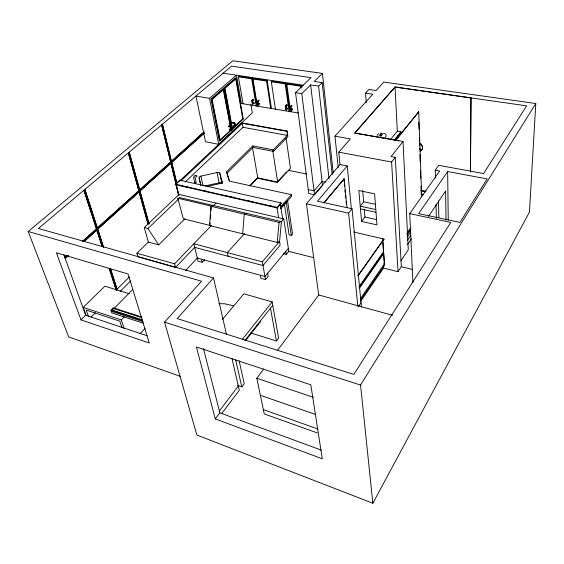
<?xml version="1.0" encoding="UTF-8"?>
<svg xmlns="http://www.w3.org/2000/svg" width="564" height="564" viewBox="0 0 564 564"><rect width="100%" height="100%" fill="white"/><g stroke="black" fill="none" stroke-linecap="round" stroke-linejoin="round"><path stroke-width="0.85" d="M470.446 171.886L470.989 97.896L470.468 171.851M366.24 102.768L365.507 93.145L368.884 89.45L376.125 90.515L383.739 82.062L535.8 103.522L529.441 212.12L372.846 503.243L196.878 435.041L164.554 322.129L201.567 281.217L28.2 231.494L232.812 60.757L322.425 73.405L333.218 172.944M215.949 203.061L213.502 205.55L210.936 206.269L209.554 225.544L277.199 242.414L279.554 241.498L281.443 221.582L283.748 218.924L179.035 194.425L144.292 227.581L148.353 242.062L158.703 244.868L184.929 218.761M210.111 222.801L209.921 225.431L183.3 218.79L177.808 198.239L180.085 197.668L281.443 221.582L279.081 222.406L210.936 206.269M210.421 218.423L210.675 214.919M210.985 210.548L211.303 206.17L177.808 198.239M242.654 233.799L244.275 214.165L246.75 213.396M277.199 242.414L279.081 222.406M419.877 148.833L420.286 148.417L419.912 149.848M380.291 134.655C380.665 135.832 383.372 133.816 381.038 133.548M379.029 135.889L379.403 135.367M377.069 135.282L378.613 133.569M372.846 503.243L360.551 385.036L535.8 103.522M383.598 268.097L398.043 271.693L401.335 266.737L395.265 157.342L391.106 156.573L403.034 141.465L354.728 133.083L395.019 87.025L526.614 105.849L483.616 173.557L438.707 165.308L435.267 170.173L435.443 178.069M400.962 260.709L408.28 249.796L403.034 141.465M428.478 216.428L445.602 190.999L446.011 220.023M407.511 244.543L411.459 238.706M407.328 240.327L410.789 235.244M407.307 237.021L410.754 231.973M407.694 234.201L410.655 229.879M358.366 306.612L361.031 302.713M360.495 300.217L384.549 265.235L382.78 240.165M407.074 233.228L410.042 228.913M360.488 301.634L383.52 268.076L383.351 265.714M406.884 234.018L410.839 228.258M447.654 171.555L418.657 213.608L459.949 222.406L487.141 178.901L447.654 171.555L448.239 219.988M360.192 298.969L384.359 263.896L383.633 253.659L382.998 253.504L359.543 287.005M359.698 287.887L383.633 253.659M412.904 282.705L409.753 213.636L439.68 170.998L435.267 170.173M359.021 286.752L383.506 251.833L382.766 241.364M357.738 275.859L383.964 239.044L353.586 231.994M358.295 275.711L383.964 239.044M317.236 432.898L264.262 413.927L256.81 378.24L263.628 369.067M277.276 350.723L318.738 294.986L392.579 315.283M420.236 149.467L420.194 148.367M221.842 413.426L239.291 390.267L232.016 358.549M237.648 385.487L241.808 386.925L244.233 383.71L239.143 360.847M250.649 332.95L276.438 340.959L278.623 338.062L272.144 301.923L243.902 293.816L222.449 319.421M215.265 418.911L196.434 347.008L310.813 384.803L322.27 458.786L215.265 418.911L219.868 412.827L203.463 348.573M219.163 411.248L238.311 385.987M361.566 221.426L358.838 190.547L374.616 193.812L376.949 224.881L361.566 221.426L364.929 216.992L364.295 209.512M362.68 190.526L363.639 201.799L360.22 206.191L375.8 209.554M398.043 271.693L391.599 162.023L395.265 157.342M357.83 306.386L348.615 213.15L352.063 208.772L317.469 201.207L347.234 165.922L340.05 164.526L306.442 203.801L318.787 295.635M245.002 340.402L272.75 305.314M245.523 340.578L260.787 321.261M196.011 176.144C195.482 177.357 198.119 175.912 196.568 175.862M398.959 140.76L354.819 133.055L395.082 87.032L470.961 97.924M242.259 339.521L272.144 301.923M395.604 140.14L418.735 111.771L421.689 196.801M395.935 140.196L418.735 111.771M394.391 139.886L400.934 131.764L397.373 131.165L390.803 139.266M394.997 140.323L400.983 132.871L400.934 131.764M260.342 275.246L260.913 278.334L265.524 279.596L268.231 276.311L267.681 273.223M283.262 253.687L286.272 254.456L288.817 251.382L283.748 218.924M288.338 248.322L264.96 276.501L197.273 258.058M323.764 202.814L344.125 178.83L346.98 207.51M324.103 202.885L344.125 178.83M284.383 204.09L289.113 234.899L291.327 235.435L292.554 233.975L287.534 200.587M265.524 279.596L262.295 261.83L279.554 241.498L280.153 245.171L262.965 265.538L194.714 247.377L175.566 267.449L138.807 257.057M315.135 194.087L322.559 185.401L310.644 84.96L318.589 86.144L322.15 82.598L314.233 81.435L322.425 73.405M340.05 164.526L338.795 152.167L350.371 138.913L334.967 136.185L338.224 167.543M280.71 206.784L291.447 194.7L229.492 181.192L226.629 171.696L252.742 145.914L273.258 149.869L287.379 135.395L287.09 131.01L241.568 122.839L231.275 132.477M280.414 208.454L286.731 201.327M280.653 208.758L291.68 196.307L291.447 194.7M310.644 84.96L301.782 93.659L314.564 194.756L308.769 193.508L295.529 92.686L311.046 77.642L231.529 66.136L38.43 228.483L213.523 277.946L177.209 318.604L353.847 374.418L450.756 222.413L409.753 213.636M175.066 184.625L277.213 207.926L277.128 207.376L281.112 202.913L179.775 180.163L175.446 184.216L175.573 184.738M277.213 207.926L281.196 203.463L281.112 202.913M334.967 136.185L372.776 94.23L365.507 93.145M244.543 233.574L227.327 252.609L228.103 256.26M139.971 333.853L145.188 328.192M286.597 171.9L276.917 182.362L257.106 178.153M249.986 185.965L257.741 177.871L277.685 182.101L290.453 168.283L286.089 137.983M262.295 261.83L193.847 243.775L197.999 261.069L202.25 262.239L204.542 259.771M185.626 270.487L197.661 257.649M249.831 185.739L256.5 178.788M124.207 328.861L121.267 319.894L124.291 316.735M175.566 267.449L174.614 263.818L211.507 225.374M229.083 180.381L226.939 173.254L253.01 147.444L273.498 151.413L287.887 136.629L287.09 131.01M111.869 310.715L113.04 309.53M114.238 308.304L132.73 289.452M143.489 323.271L111.834 312.935L110.925 310.221L111.334 309.798A1.255 0.754 -69.9 0 0 112.306 309.721A1.255 0.754 -69.9 0 0 112.828 308.282L113.258 307.845L141.599 316.982M120.083 291.496L130.637 280.886M109.155 268.393L116.163 290.107L129.389 276.896M116.163 290.107L117.122 289.318L110.403 268.443M91.135 316.996L95.394 312.731M291.362 109.888L290.989 107.132L291.821 105.687L291.278 105.595L290.065 106.793L290.594 110.65L291.137 110.741L292.342 109.543L292.265 108.993L290.82 109.797L290.538 107.731M291.193 111.094L290.594 111.693L286.808 84.114L287.428 83.528L301.585 85.657L301.803 87.392M80.955 319.887L149.256 342.99L128.056 273.991L56.393 252.764L80.955 319.887L85.643 315.234L147.119 335.763M290.594 110.65L292.265 108.993M286.554 109.092L287.464 108.196L286.018 109L286.554 109.092L286.174 106.342L287.083 105.447L286.47 104.812L285.25 105.997L285.793 109.846L286.329 109.938L287.541 108.746L287.464 108.196M290.446 107.047L291.821 105.687M137.968 256.824L136.918 253.243L148.353 242.062M86.158 315.438L83.268 307.387L104.89 286.195L129.093 293.682M287.005 104.897L285.631 106.251L286.174 106.342M286.808 84.114L300.972 86.25L301.585 85.657M144.292 227.581L147.937 228.54L178.196 199.48M185.091 182.073L243.006 127.309L287.379 135.395M285.229 83.874L285.849 83.296L289.642 110.833L289.043 111.432L285.229 83.874L271.333 81.78L275.415 109.148M229.992 133.682L179.902 180.684L179.775 180.163M178.337 182.151L179.542 181.023L179.415 180.501M298.405 112.997L241.413 103.508L236.45 75.202L209.533 98.355L195.927 96.07L205.536 141.761L218.726 144.342L252.298 112.885L250.895 104.53M180.917 180.917L242.301 123.304L286.801 131.306M258.784 100.286L257.41 101.612L257.931 101.696L258.869 100.829L258.784 100.286L257.008 101.358L257.628 105.151L259.391 104.079L258.784 103.452L257.854 104.319L259.306 103.536M231.212 129.417L229.682 129.128L229.456 129.96L231.818 130.037L223.957 87.935L235.498 77.98L236.013 78.058L243.232 119.018L232.185 129.332L231.684 129.241L242.788 118.764L235.766 78.974L224.965 88.322L232.431 128.423M233.143 125.913L234.984 125.892L233.461 125.617L233.242 126.442L235.59 126.512L234.913 122.818L232.551 122.748L232.65 123.276L234.497 123.255M258.016 105.56L257.396 106.138L252.975 79.009L253.61 78.445L267.181 80.483L271.333 107.78L270.72 108.366L266.553 81.061L267.181 80.483M229.456 129.96L229.682 129.128M233.242 126.442L233.461 125.617M231.141 129.297L223.555 88.816L223.034 88.731L211.063 99.067L219.347 140.739L230.845 129.91M219.347 140.739L219.861 140.838L231.303 130.157L230.796 130.065M228.758 126.258L231.127 126.329L229.083 125.955L228.857 126.787L230.711 126.766L228.857 126.787M232.551 122.748L234.913 122.818M252.482 102.775L252.143 100.745L253.603 99.962L253.511 99.419L251.741 100.491L252.369 104.277L254.138 103.205L253.532 102.585L254.138 103.205M254.047 102.669L253.109 103.536L252.665 100.829M252.143 100.745L253.511 99.419M271.333 81.78L271.961 81.202L285.849 83.296M64.747 257.325L66.686 255.584M82.823 241.054L96.522 228.878L82.316 241.674M138.913 190.702L97.417 228.075L84.861 189.448L97.283 228.032L138.913 190.702L128.345 152.886L138.779 190.667M170.772 162.002L139.717 189.969L129.191 152.181L139.59 189.941L170.772 162.002L161.635 124.905L170.645 161.981M171.385 161.311L162.411 124.249L171.385 161.311L203.957 131.983M64.888 257.367L66.82 255.626M171.512 161.339L204.083 132.011M65.156 258.467L68.385 255.562M83.853 241.603L96.881 230.006L102.274 246.715M103.557 247.533L97.642 229.16L139.082 191.774L148.078 223.901M148.959 223.978L139.893 191.048L170.906 163.066L178.894 195.44M176.8 183.667L171.646 162.397L204.182 133.048M65.297 258.509L68.519 255.598M83.987 241.639L96.881 230.006M97.642 229.16L139.216 191.802M139.893 191.048L171.04 163.088M171.646 162.397L204.302 133.069M251.72 78.819L252.362 78.255L256.789 105.348L256.169 105.933L251.72 78.819L238.389 76.81L243.077 103.741M238.389 76.81L239.037 76.253L252.362 78.255M211.063 99.067L211.592 99.151L223.555 88.816M223.957 87.935L224.479 88.019L236.013 78.058M195.024 182.44C196.787 185.33 195.602 177.117 194.763 176.842M194.094 175.425L194.467 175.15M200.791 185.556L199.078 177.85A2.482 1.318 -11.8 0 1 200.89 176.116L217.048 172.542A2.475 1.311 -11.2 0 1 219.756 173.12L222.554 183.307M204.838 186L219.163 182.814A2.453 1.325 -11.2 0 1 221.849 183.406L219.756 173.12M207.27 186.43L220.446 183.49A2.51 1.354 -11.2 0 0 222.23 181.714M195.475 182.292L196.039 182.482M218.895 303.679L224.698 303.77L233.771 305.871M223.125 73.207L303.235 85.22M252.975 79.009L266.553 81.061M295.529 92.686L301.782 93.659M253.603 99.962L252.996 99.334M258.869 100.829L258.263 100.195M287.083 105.447L286.47 104.812M291.898 106.236L291.278 105.595M251.741 100.491L252.256 100.575L252.891 104.361M257.008 101.358L257.529 101.442L258.15 105.242M285.25 105.997L285.793 106.088L286.329 109.938M290.065 106.793L290.608 106.878L291.137 110.741M259.391 104.079L258.784 103.452M287.541 108.746L286.928 108.112M292.342 109.543L291.729 108.901M242.731 118.933L243.232 119.018M229.358 129.431L230.887 129.713L223.302 89.754L212.092 99.447L220.115 139.921M338.795 152.167L391.599 162.023M420.906 190.216L426.067 191.245M421.139 191.027L425.355 191.873M420.913 194.009L423.501 194.531M288.296 170.293L306.4 173.98M325.379 182.151L322.093 181.474L314.063 190.801L308.254 189.567M363.639 201.799L375.702 204.365M360.459 208.92L376.005 212.304M306.442 203.801L348.615 213.15M364.929 216.992L376.844 219.636M280.04 203.202L281.196 203.463M175.446 184.216L277.128 207.376M179.359 185.182L182.785 185.958M184.498 186.353L187.925 187.128M204.189 190.836L207.615 191.619M224.74 195.518L227.306 196.103M229.019 196.498L232.446 197.273M248.71 200.981L252.136 201.764M269.261 205.663L271.827 206.248M384.006 239.594L382.716 239.298L382.681 238.748M401.335 266.737L412.277 269.43M383.724 263.74L384.359 263.896M288.197 251.227L313.774 257.699M136.918 253.243L174.614 263.818M117.122 289.318L110.276 268.408M164.554 322.129L360.551 385.036M112.828 308.282L142.008 317.708M111.334 309.798L142.22 319.809M110.925 310.221L142.65 320.514M111.291 311.307L142.988 321.621M83.268 307.387L121.267 319.894M256.81 378.24L313.33 397.317M260.371 395.293L315.255 414.364M180.558 376.428L68.681 336.905L28.2 231.494M263.36 409.605L317.849 428.985M219.868 412.827L321.487 450.185M147.937 228.54L158.703 244.868M63.908 254.829L85.643 315.234M88.456 316.439L86.186 310.073L119.815 321.177L121.93 327.621M96.522 228.878L83.916 190.237L96.381 228.843M109.282 268.429L116.297 290.15M96.747 229.971L102.14 246.672M97.776 229.196L103.691 247.568M140.02 191.076L149.086 224.007M139.082 191.774L147.951 223.873M199.078 177.85L200.847 184.964M171.78 162.425L176.927 183.695M170.906 163.066L178.767 195.412M175.813 183.878L178.633 195.482M201.538 259.221L202.25 262.239M213.523 277.946L226.502 334.537M235.681 359.818L241.808 386.925M193.522 177.082L194.82 182.799M200.89 176.116L202.962 185.521M217.048 172.542L219.163 182.814M209.533 98.355L218.726 144.342M226.629 171.696L226.939 173.254M211.592 99.151L219.861 140.838M229.083 125.955L229.181 126.484M224.479 88.019L232.185 129.332M230.803 126.632L231.494 130.34M234.18 123.551L234.666 126.195M234.596 123.114L235.273 126.808M270.48 308.191L276.438 340.959M242.301 123.304L243.006 127.309M240.468 106.131L240.772 107.837M252.742 145.914L253.01 147.444M252.51 147.578L257.741 177.871M257.931 101.696L258.375 104.41M276.966 207.418L278.609 217.669M285.786 251.396L286.272 254.456M280.287 203.703L282.747 219.354M273.258 149.869L273.498 151.413M272.757 150.63L277.685 182.101M286.258 202.025L291.327 235.435M300.972 86.25L301.19 87.984M318.589 86.144L328.995 178.633M322.15 82.598L332.196 174.375M343.793 178.767L344.054 181.368M344.315 183.977L344.576 186.585M344.921 190.061L345.182 192.669M345.443 195.271L345.704 197.879M346.056 201.355L346.317 203.964M352.063 208.772L361.439 306.985M347.234 165.922L351.358 208.807M395.019 87.025L397.366 131.567M397.592 135.931L397.733 138.554M418.403 111.721L418.467 113.477M418.777 122.24L419.017 129.255M419.327 138.018L419.602 145.907M419.912 154.67L420.152 161.685M420.462 170.448L420.737 178.337M421.012 186.226L421.287 194.115M436.035 204.387L436.353 218.423M438.51 200.96L438.848 217.626M420.095 143.298A5.139 4.054 35.7 0 1 422.633 147.514A5.139 4.054 35.7 0 1 420.356 150.877M419.849 143.623A5.139 4.054 35.7 0 1 422.387 147.838A5.139 4.054 35.7 0 1 420.109 151.208M380.51 133.294A1.234 1.107 -51.9 0 1 382.173 133.731A1.234 1.107 -51.9 0 1 381.285 135.388A1.234 1.107 -51.9 0 1 379.932 134.38M383.442 133.315A2.869 2.573 -51.7 0 1 384.789 138.293M381.116 137.679A2.869 2.573 -51.7 0 1 380.848 135.628M194.143 176.962A1.234 1.036 -28.2 0 1 194.122 176.687M195.391 175.517A1.234 1.036 -28.2 0 1 195.701 175.538M195.976 175.623A1.234 1.036 -28.2 0 1 196.209 175.778"/></g></svg>
